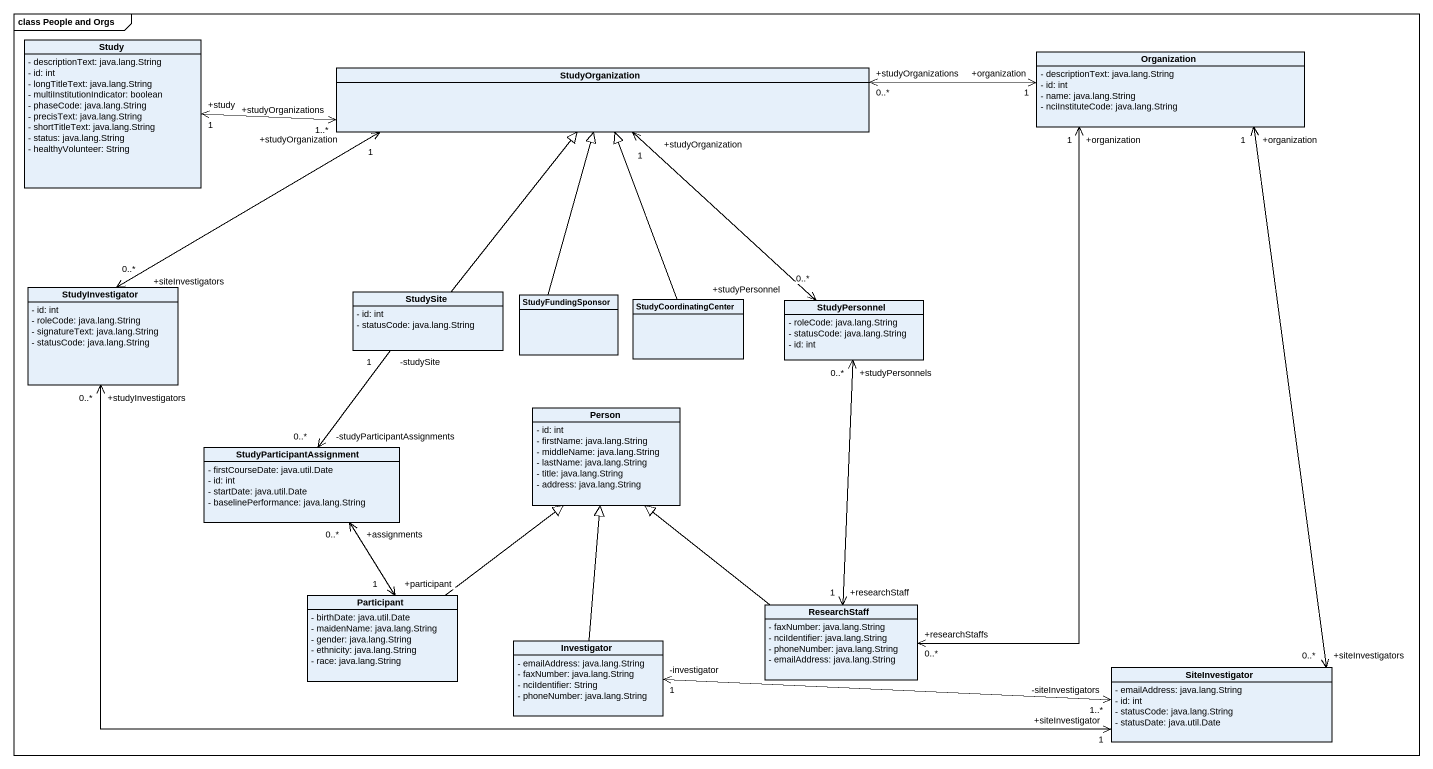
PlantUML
@startuml
mainframe class People and Orgs
hide circle
hide empty members
skinparam classAttributeIconSize 0
class Study {
  - descriptionText: java.lang.String
  - id: int
  - longTitleText: java.lang.String
  - multiInstitutionIndicator: boolean
  - phaseCode: java.lang.String
  - precisText: java.lang.String
  - shortTitleText: java.lang.String
  - status: java.lang.String
  - healthyVolunteer: String
}
class Organization {
  - descriptionText: java.lang.String
  - id: int
  - name: java.lang.String
  - nciInstituteCode: java.lang.String
}
class StudyOrganization
class StudyInvestigator {
  - id: int
  - roleCode: java.lang.String
  - signatureText: java.lang.String
  - statusCode: java.lang.String
}
class StudySite {
  - id: int
  - statusCode: java.lang.String
}
class StudyFundingSponsor
class StudyCoordinatingCenter
class StudyPersonnel {
  - roleCode: java.lang.String
  - statusCode: java.lang.String
  - id: int
}
class "Person" as Person_ {
  - id: int
  - firstName: java.lang.String
  - middleName: java.lang.String
  - lastName: java.lang.String
  - title: java.lang.String
  - address: java.lang.String
}
class StudyParticipantAssignment {
  - firstCourseDate: java.util.Date
  - id: int
  - startDate: java.util.Date
  - baselinePerformance: java.lang.String
}
class "Participant" as Participant_ {
  - birthDate: java.util.Date
  - maidenName: java.lang.String
  - gender: java.lang.String
  - ethnicity: java.lang.String
  - race: java.lang.String
}
class Investigator {
  - emailAddress: java.lang.String
  - faxNumber: java.lang.String
  - nciIdentifier: String
  - phoneNumber: java.lang.String
}
class ResearchStaff {
  - faxNumber: java.lang.String
  - nciIdentifier: java.lang.String
  - phoneNumber: java.lang.String
  - emailAddress: java.lang.String
}
class SiteInvestigator {
  - emailAddress: java.lang.String
  - id: int
  - statusCode: java.lang.String
  - statusDate: java.util.Date
}
Study "+study\n1" <-right-> "+studyOrganizations\n1..*" StudyOrganization
Organization "+organization\n1" <--> "+siteInvestigators\n0..*" SiteInvestigator
StudyOrganization "+studyOrganizations\n0..*" <-right-> "+organization\n1" Organization
StudyOrganization "+studyOrganization\n1" <-left-> "+siteInvestigators\n0..*" StudyInvestigator
StudyOrganization "+studyOrganization\n1" <--> "+studyPersonnel\n0..*" StudyPersonnel
StudySite -up-|> StudyOrganization
StudyFundingSponsor -up-|> StudyOrganization
StudyCoordinatingCenter -up-|> StudyOrganization
StudyPersonnel "+studyPersonnels\n0..*" <--> "+researchStaff\n1" ResearchStaff
StudyParticipantAssignment "-studyParticipantAssignments\n0..*" <-up- "-studySite\n1" StudySite
StudyParticipantAssignment "+assignments\n0..*" <--> "+participant\n1" Participant_
Participant_ -up-|> Person_
Investigator -up-|> Person_
Investigator "-investigator\n1" <-right-> "-siteInvestigators\n1..*" SiteInvestigator
ResearchStaff "+researchStaffs\n0..*" <-up-> "+organization\n1" Organization
ResearchStaff -up-|> Person_
SiteInvestigator "+siteInvestigator\n1" <-left-> "+studyInvestigators\n0..*" StudyInvestigator
@enduml
